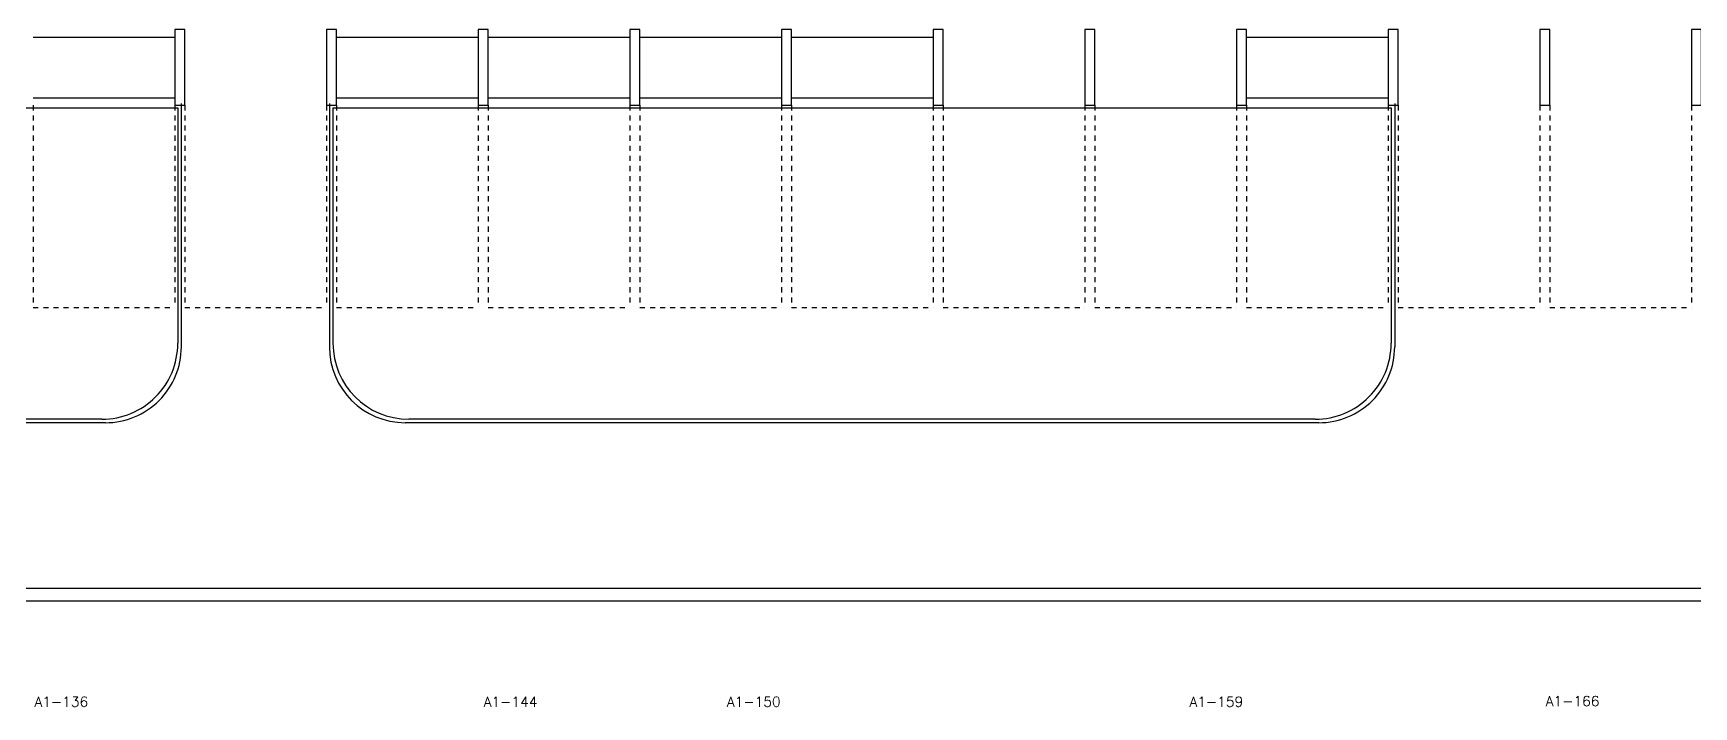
# Model space of a CAD drawing. Extents: x -31 to 207, y 425 to 518.
# Drawn here: x 117.39 to 150.24, y 453.43 to 466.76 of the extents above; entities that cross this region are included whole.
import ezdxf

# ---------------------------------------------------------------- set-up
doc = ezdxf.new("R2010")
doc.units = 0
doc.header["$LTSCALE"] = 0.01
doc.header["$MEASUREMENT"] = 0
doc.linetypes.add('HIDDEN2', pattern=[0.1875, 0.125, -0.0625])
doc.layers.get('0').update_dxf_attribs({"linetype": 'CONTINUOUS'})
for name, color, linetype in [('BANC', 2, 'CONTINUOUS'), ('ESTR', 3, 'CONTINUOUS'), ('PISO', 1, 'CONTINUOUS'), ('PROJ', 1, 'HIDDEN2'), ('TEXTO-ENDEREÇO', 2, 'CONTINUOUS')]:
    doc.layers.add(name, color=color, linetype=linetype)
doc.styles.add('UNB-100-1', font='simplex.shx', dxfattribs={"height": 0.2})

# ---------------------------------------------------------------- blocks, each defined once
blk = doc.blocks.new('PILAR-SLS')
blk.add_lwpolyline([(0.003, -44.497), (0.203, -44.497), (0.203, -42.997), (0.003, -42.997)], close=True)

msp = doc.modelspace()

# ---------------------------------------------------------------- linework, layer by layer
at = {"layer": 'BANC'}
for p, q in [((198.406, 455.772), (-17.61, 455.772)), ((198.406, 455.522), (-17.61, 455.522))]:
    msp.add_line(p, q, dxfattribs=at)
at = {"layer": 'PISO'}
for p, q in [((117.39, 466.681), (120.19, 466.681)), ((123.39, 466.681), (126.19, 466.681)), ((126.39, 466.681), (129.19, 466.681)), ((129.39, 466.681), (132.19, 466.681)), ((132.39, 466.681), (135.19, 466.681)), ((141.39, 466.681), (144.19, 466.681)), ((117.39, 465.481), (120.19, 465.481)), ((123.39, 465.481), (126.19, 465.481)), ((126.39, 465.481), (129.19, 465.481)), ((129.39, 465.481), (132.19, 465.481)), ((132.39, 465.481), (135.19, 465.481)), ((141.39, 465.481), (144.19, 465.481)), ((105.319, 465.281), (120.249, 465.281)), ((120.249, 465.281), (120.249, 460.623)), ((120.319, 465.366), (120.319, 460.553)), ((123.249, 465.366), (123.249, 460.553)), ((123.319, 465.281), (144.249, 465.281)), ((123.319, 465.281), (123.319, 460.623)), ((135.39, 465.331), (135.39, 465.281)), ((141.19, 465.331), (141.19, 465.281)), ((144.249, 465.281), (144.249, 460.623)), ((144.319, 465.366), (144.319, 460.553)), ((118.819, 459.053), (106.749, 459.053)), ((118.749, 459.123), (106.819, 459.123)), ((142.819, 459.053), (124.749, 459.053)), ((142.749, 459.123), (124.819, 459.123))]:
    msp.add_line(p, q, dxfattribs=at)
for centre, start_param, end_param in [((118.749, 460.623), 2.356194, 3.926991), ((118.819, 460.553), 2.356194, 3.926991), ((124.749, 460.553), 0.785398, 2.356194), ((124.819, 460.623), 0.785398, 2.356194), ((142.749, 460.623), 2.356194, 3.926991), ((142.819, 460.553), 2.356194, 3.926991)]:
    msp.add_ellipse(centre, major_axis=(-1.061, 1.061), ratio=1, start_param=start_param, end_param=end_param, dxfattribs=at)
at = {"layer": 'PROJ'}
for p, q in [((117.39, 465.331), (117.39, 461.331)), ((120.19, 465.331), (120.19, 461.331)), ((120.39, 465.331), (120.39, 461.331)), ((123.19, 465.331), (123.19, 461.331)), ((123.39, 465.331), (123.39, 461.331)), ((126.19, 465.331), (126.19, 461.331)), ((126.39, 465.331), (126.39, 461.331)), ((129.19, 465.331), (129.19, 461.331)), ((129.39, 465.331), (129.39, 461.331)), ((132.19, 465.331), (132.19, 461.331)), ((132.39, 465.331), (132.39, 461.331)), ((135.19, 465.331), (135.19, 461.331)), ((135.39, 465.331), (135.39, 461.331)), ((138.19, 465.331), (138.19, 461.331)), ((138.39, 465.331), (138.39, 461.331)), ((141.19, 465.331), (141.19, 461.331)), ((141.39, 465.331), (141.39, 461.331)), ((144.19, 465.331), (144.19, 461.331)), ((144.39, 465.331), (144.39, 461.331)), ((147.19, 465.331), (147.19, 461.331)), ((147.39, 465.331), (147.39, 461.331)), ((150.19, 465.331), (150.19, 461.331)), ((117.39, 461.331), (120.19, 461.331)), ((120.39, 461.331), (123.19, 461.331)), ((123.39, 461.331), (126.19, 461.331)), ((126.39, 461.331), (129.19, 461.331)), ((129.39, 461.331), (132.19, 461.331)), ((132.39, 461.331), (135.19, 461.331)), ((135.39, 461.331), (138.19, 461.331)), ((138.39, 461.331), (141.19, 461.331)), ((141.39, 461.331), (144.19, 461.331)), ((144.39, 461.331), (147.19, 461.331)), ((147.39, 461.331), (150.19, 461.331))]:
    msp.add_line(p, q, dxfattribs=at)

# ---------------------------------------------------------------- block references
at = {"layer": 'ESTR'}
for p in [(120.187, 509.828), (123.187, 509.828), (126.187, 509.828), (126.187, 509.828), (129.187, 509.828), (132.187, 509.828), (135.187, 509.828), (138.187, 509.828), (141.187, 509.828), (144.187, 509.828), (147.187, 509.828), (150.187, 509.828)]:
    msp.add_blockref('PILAR-SLS', p, dxfattribs=at)

# ---------------------------------------------------------------- texts
at = {"layer": 'TEXTO-ENDEREÇO', "style": 'UNB-100-1'}
for s, p in [('A1-136', (117.414, 453.434)), ('A1-144', (126.299, 453.434)), ('A1-150', (131.11, 453.434)), ('A1-159', (140.26, 453.434)), ('A1-166', (147.306, 453.447))]:
    msp.add_text(s, height=0.2, dxfattribs=at).set_placement(p)

doc.saveas('drawing.dxf')
